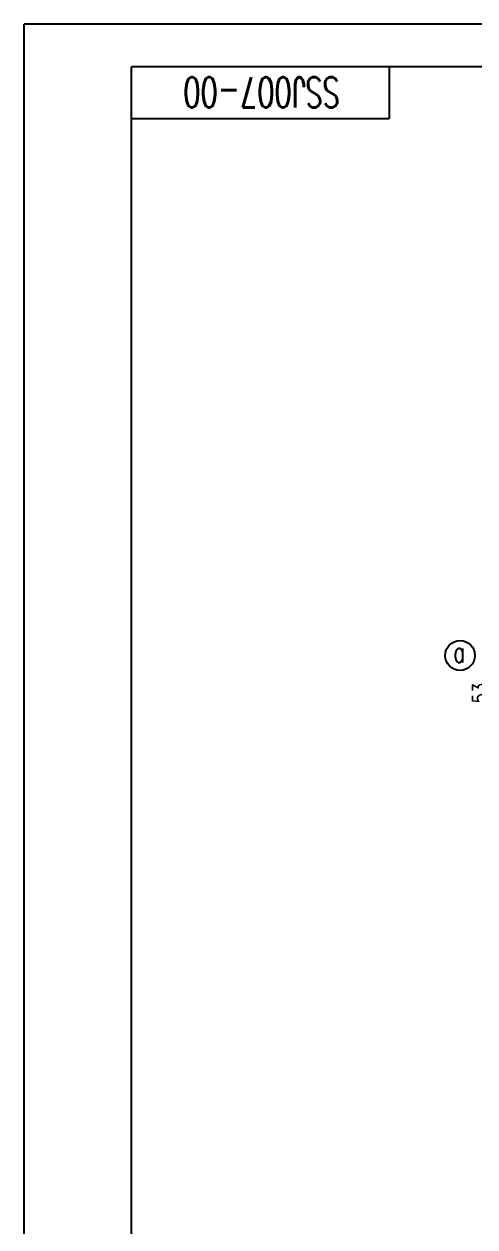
# Model space of a CAD drawing. Header units: millimetres. Extents: x -250 to 5690, y -100 to 8310.
# Drawn here: x -250 to 800, y 5509 to 8310 of the extents above; entities that cross this region are included whole.
import ezdxf
from ezdxf.enums import TextEntityAlignment as Align

# ---------------------------------------------------------------- set-up
doc = ezdxf.new("R2010")
doc.units = ezdxf.units.MM
doc.header["$LTSCALE"] = 100
for name, color, linetype in [('1轮廓实线层', 7, 'Continuous'), ('2细线层', 4, 'Continuous'), ('6文字层', 3, 'Continuous'), ('7标注层', 4, 'Continuous'), ('图框层', 7, 'Continuous')]:
    doc.layers.add(name, color=color, linetype=linetype)
doc.styles.add('PC_TEXTSTYLE', font='romans.shx', dxfattribs={"width": 0.8, "bigfont": 'hzfs.shx'})
doc.styles.add('TH_GBDIM', font='romans.shx', dxfattribs={"width": 0.8, "bigfont": 'gbcbig.shx'})
doc.dimstyles.new('TH_GBDIM', dxfattribs={"dimscale": 10, "dimtxt": 3.5, "dimasz": 2.5, "dimexe": 2, "dimexo": 0, "dimgap": 1.5, "dimtad": 1, "dimdec": 1, "dimzin": 0, "dimdsep": 46, "dimtxsty": 'TH_GBDIM', "dimcen": 2.5, "dimclrd": 130, "dimclre": 130, "dimclrt": 3, "dimadec": 0, "dimazin": 0, "dimtfac": 0.714286, "dimtdec": 1, "dimtmove": 0, "dimatfit": 3, "dimfxl": 0, "dimtolj": 1, "dimtzin": 0, "dimlwd": -1, "dimlwe": -1, "dimarcsym": 0})

# ---------------------------------------------------------------- blocks, each defined once
blk = doc.blocks.new('*D62')
at = {"layer": '7标注层', "color": 130}
for p, q in [((843.8, 6915.5), (843.8, 6940.5)), ((1071, 6890.5), (823.8, 6890.5)), ((843.8, 6890.5), (843.8, 6839.5)), ((933.5, 6839.5), (823.8, 6839.5)), ((843.8, 6814.5), (843.8, 6714.2))]:
    blk.add_line(p, q, dxfattribs=at)
for points in [[(839.6, 6915.5), (847.9, 6915.5), (843.8, 6890.5)], [(839.6, 6814.5), (847.9, 6814.5), (843.8, 6839.5)]]:
    blk.add_solid(points, dxfattribs=at)
at = {"layer": 'Defpoints', "color": 0}
for p in [(1071, 6890.5), (843.8, 6839.5), (933.5, 6839.5)]:
    blk.add_point(p, dxfattribs=at)
at = {"layer": '7标注层', "color": 3, "insert": (811.3, 6751.8), "char_height": 35, "attachment_point": 5, "rotation": 90, "style": 'TH_GBDIM'}
blk.add_mtext('\\A1;53{}{}', dxfattribs=at)
blk = doc.blocks.new('PC_TYDH_BLOCK')
for p in [(60, 0), (0, -12)]:
    blk.add_line(p, (60, -12))
at = {"layer": '6文字层', "style": 'PC_TEXTSTYLE', "width": 1.625933}
blk.add_attdef('图样代号', text='', height=7, rotation=180, dxfattribs=at).set_placement((58.24, -2.4), (2.35, -2.4), align=Align.FIT)

msp = doc.modelspace()

# ---------------------------------------------------------------- linework, layer by layer
at = {"layer": '1轮廓实线层'}
for p in [(0, 0), (5590, 8210)]:
    msp.add_line(p, (0, 8210), dxfattribs=at)
at = {"layer": '2细线层'}
for p in [(-250, -100), (5690, 8310)]:
    msp.add_line(p, (-250, 8310), dxfattribs=at)
msp.add_circle((764.86, 6839.52), 34.7, dxfattribs=at)

# ---------------------------------------------------------------- block references
at = {"layer": '图框层'}
ref = msp.add_blockref('PC_TYDH_BLOCK', (0, 8210), dxfattribs=dict(at, xscale=10, yscale=10, zscale=10))
ref.add_attrib('图样代号', 'SSJ007-00', dxfattribs={"layer": '6文字层', "height": 70, "rotation": 180, "style": 'PC_TEXTSTYLE', "width": 0.667}).set_placement((302.93, 8185.97), align=Align.CENTER)

# ---------------------------------------------------------------- texts
at = {"layer": '6文字层', "style": 'PC_TEXTSTYLE', "width": 0.667}
msp.add_text('a', height=50, dxfattribs=at).set_placement((749.36, 6822.7))

# ---------------------------------------------------------------- dimensions: what is measured, and where the dimension line sits
at = {"layer": '7标注层'}
dim = msp.add_linear_dim(base=(843.77, 6839.52), p1=(1071.04, 6890.52), p2=(933.54, 6839.52), angle=90, text='53{}{}', dimstyle='TH_GBDIM', override={"dimgap": 1.5, "dimtad": 1, "dimjust": 0, "dimse1": 0, "dimse2": 0, "dimsd1": 0, "dimsd2": 0, "dimclrt": 3, "dimtvp": 0}, dxfattribs=at)
dim.commit()
dim.dimension.update_dxf_attribs({"geometry": '*D62', "text_midpoint": (811.27, 6751.85)})

doc.saveas('drawing.dxf')
